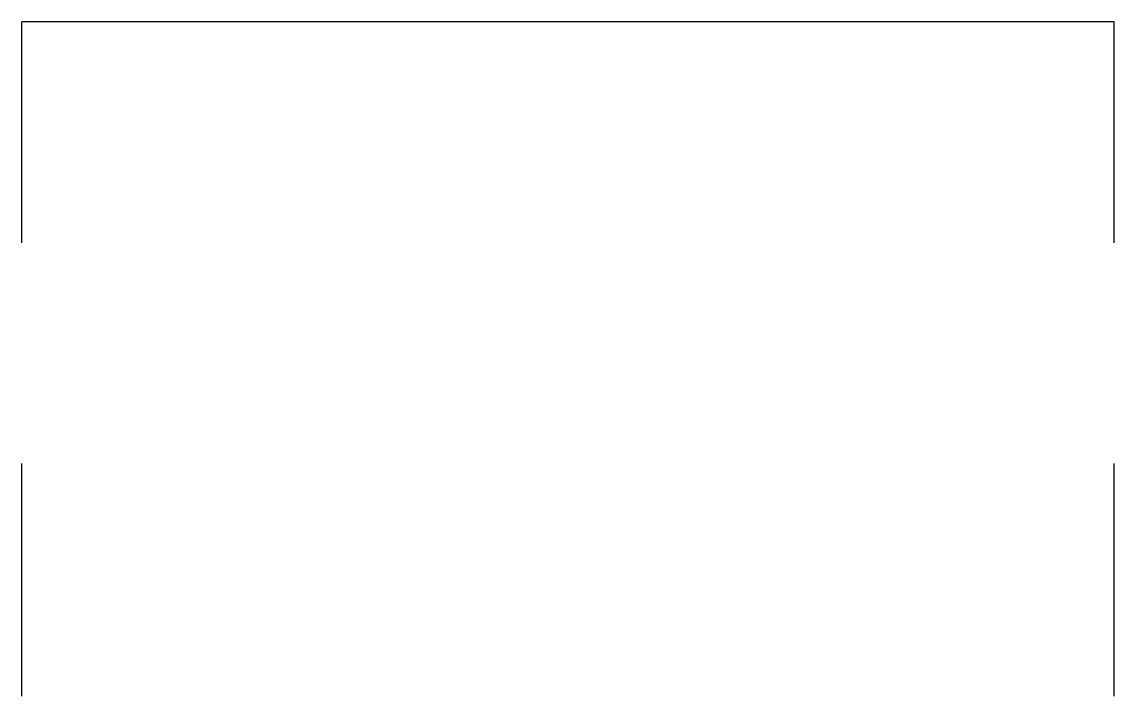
# Model space of a CAD drawing. Extents: x 25 to 198, y 32 to 136.
# Drawn here: x 188.77 to 198.17, y 130.37 to 136.17 of the extents above.
import ezdxf

# ---------------------------------------------------------------- set-up
doc = ezdxf.new("R2010")
doc.units = 0
doc.layers.add('BLACK', color=7, linetype='CONTINUOUS')

msp = doc.modelspace()

# ---------------------------------------------------------------- linework, layer by layer
at = {"layer": 'BLACK', "linetype": 'CONTINUOUS'}
for p, q in [((188.771, 134.267), (188.771, 136.167)), ((198.171, 136.167), (188.771, 136.167)), ((198.171, 134.267), (198.171, 136.167)), ((188.771, 130.367), (188.771, 132.367)), ((198.171, 130.367), (198.171, 132.367))]:
    msp.add_line(p, q, dxfattribs=at)

doc.saveas('drawing.dxf')
